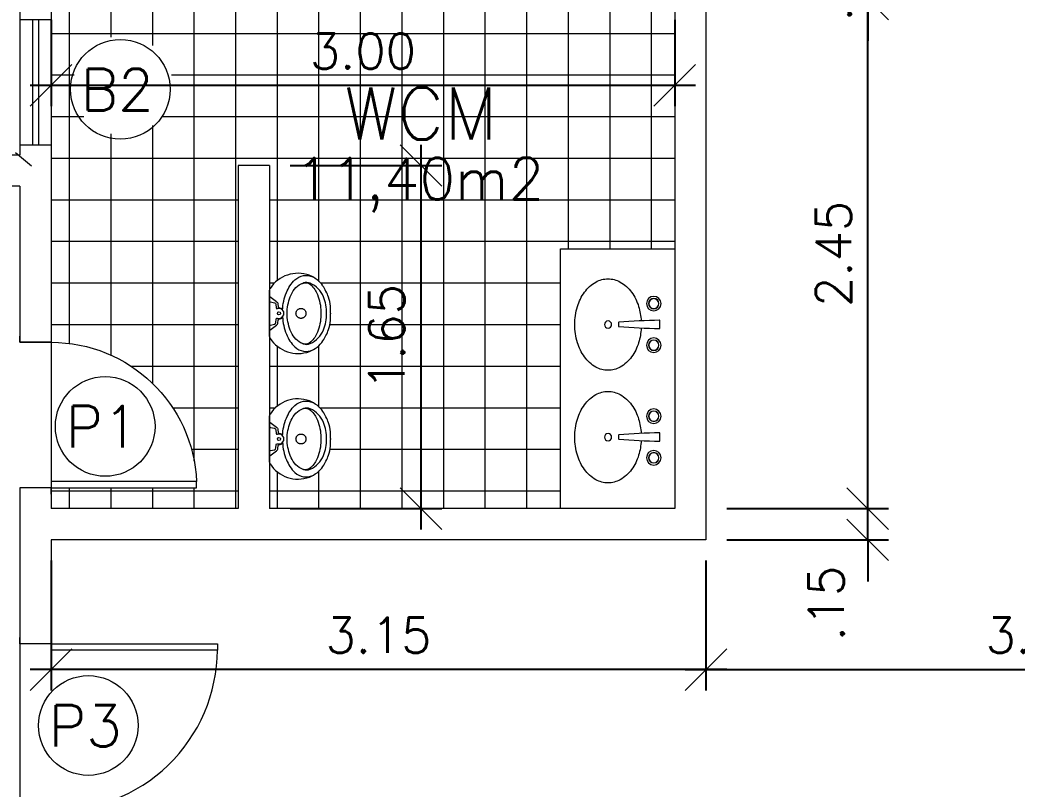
# Model space of a CAD drawing. Header units: millimetres. Extents: x 521 to 1055, y 261 to 520.
# Drawn here: x 609.561 to 614.358, y 331.566 to 335.264 of the extents above; entities that cross this region are included whole.
import ezdxf
from ezdxf.enums import TextEntityAlignment as Align

# ---------------------------------------------------------------- set-up
doc = ezdxf.new("R2010")
doc.units = ezdxf.units.MM
doc.linetypes.add('CONTINU', pattern=[0])
doc.linetypes.add('DASHDOT', pattern=[1, 0.5, -0.25, 0, -0.25])
doc.layers.add('0.1', color=8, linetype='Continuous', lineweight=13)
doc.styles.add('ROMANS', font='romans')
doc.styles.get("Standard").update_dxf_attribs({"font": 'romans.shx'})
doc.dimstyles.new('Fares Eng - 50', dxfattribs={"dimscale": 2, "dimtxt": 0.085, "dimasz": 0.1, "dimexe": 0.05, "dimexo": 0.05, "dimgap": 0.04, "dimtad": 1, "dimzin": 4, "dimdsep": 46, "dimtxsty": 'ROMANS', "dimblk1": 'OBLIQUE', "dimblk2": 'OBLIQUE', "dimsah": 1, "dimcen": 0.05, "dimdle": 0.05, "dimclrd": 8, "dimclre": 8, "dimclrt": 8, "dimaunit": 1, "dimadec": 0, "dimazin": 0, "dimtfac": 1, "dimtix": 1, "dimtmove": 2, "dimatfit": 0, "dimldrblk": 'OPEN90', "dimfxl": 1, "dimtolj": 1, "dimtzin": 0, "dimarcsym": 0})

# ---------------------------------------------------------------- blocks, each defined once
blk = doc.blocks.new('P80')
for points in [[(0, 0.86), (0, 0.83), (0.15, 0.83), (0.15, 0.86)], [(0, 0), (0, 0.03), (0.15, 0.03), (0.15, 0)]]:
    blk.add_lwpolyline(points)
blk.add_lwpolyline([(-0.8, 0.06), (0, 0.06), (0, 0.03), (-0.8, 0.03)], close=True)
at = {"color": 8}
blk.add_arc((-0.0251, 0.0555), 0.7749, 88.1408, 179.6698, dxfattribs=at)
blk = doc.blocks.new('_OBLIQUE')
at = {"color": 0, "linetype": 'ByBlock'}
blk.add_line((-0.5, -0.5), (0.5, 0.5), dxfattribs=at)
blk = doc.blocks.new('*D1599')
at = {"layer": '0.1', "color": 8, "linetype": 'CONTINU', "lineweight": -2, "transparency": 16777216}
for p, q in [((613.6402, 335.5145), (613.6402, 335.7145)), ((612.9614, 335.5145), (613.7402, 335.5145)), ((613.6402, 335.3645), (613.6402, 335.5145)), ((612.9614, 335.3645), (613.7402, 335.3645)), ((613.6402, 335.3645), (613.6402, 335.1645))]:
    blk.add_line(p, q, dxfattribs=at)
at = {"layer": 'DEFPOINTS', "color": 0, "linetype": 'CONTINU', "lineweight": -2, "transparency": 16777216}
for p in [(612.8614, 335.5145), (613.6402, 335.5145), (612.8614, 335.3645)]:
    blk.add_point(p, dxfattribs=at)
at = {"layer": '0.1', "color": 8, "linetype": 'CONTINU', "lineweight": -2, "transparency": 16777216, "xscale": 0.2, "yscale": 0.2, "zscale": 0.2}
for p, rotation in [((613.6402, 335.5145), 270), ((613.6402, 335.3645), 90)]:
    blk.add_blockref('_OBLIQUE', p, dxfattribs=dict(at, rotation=rotation))
at = {"layer": '0.1', "color": 8, "linetype": 'CONTINU', "transparency": 16777216, "insert": (613.4752, 335.4395), "char_height": 0.17, "attachment_point": 5, "rotation": 90, "style": 'ROMANS'}
blk.add_mtext('\\A1;.15', dxfattribs=at)
blk = doc.blocks.new('_Open90')
at = {"color": 0, "linetype": 'ByBlock', "lineweight": -2}
for p, q in [((-0.5, 0.5), (0, 0)), ((0, 0), (-1, 0)), ((0, 0), (-0.5, -0.5))]:
    blk.add_line(p, q, dxfattribs=at)
blk = doc.blocks.new('*D1323')
at = {"layer": '0.1', "color": 8, "linetype": 'CONTINU', "lineweight": -2, "transparency": 16777216}
for p, q in [((613.6402, 332.9145), (613.6402, 333.1145)), ((612.9614, 332.9145), (613.7402, 332.9145)), ((613.6402, 332.7645), (613.6402, 332.9145)), ((612.9614, 332.7645), (613.7402, 332.7645)), ((613.6402, 332.7645), (613.6402, 332.5645))]:
    blk.add_line(p, q, dxfattribs=at)
at = {"layer": 'DEFPOINTS', "color": 0, "linetype": 'CONTINU', "lineweight": -2, "transparency": 16777216}
for p in [(612.8614, 332.9145), (613.6402, 332.9145), (612.8614, 332.7645)]:
    blk.add_point(p, dxfattribs=at)
at = {"layer": '0.1', "color": 8, "linetype": 'CONTINU', "lineweight": -2, "transparency": 16777216, "xscale": 0.2, "yscale": 0.2, "zscale": 0.2}
for p, rotation in [((613.6402, 332.9145), 270), ((613.6402, 332.7645), 90)]:
    blk.add_blockref('_OBLIQUE', p, dxfattribs=dict(at, rotation=rotation))
at = {"layer": '0.1', "color": 8, "linetype": 'CONTINU', "transparency": 16777216, "insert": (613.4402, 332.4585), "char_height": 0.17, "attachment_point": 5, "rotation": 90, "style": 'ROMANS'}
blk.add_mtext('\\A1;.15', dxfattribs=at)
blk = doc.blocks.new('*D1616')
at = {"layer": '0.1', "color": 8, "linetype": 'CONTINU', "lineweight": -2, "transparency": 16777216}
for p, q in [((608.8415, 334.5645), (608.8415, 316.2645)), ((609.4614, 334.4645), (608.7415, 334.4645)), ((609.4614, 316.3645), (608.7415, 316.3645))]:
    blk.add_line(p, q, dxfattribs=at)
at = {"layer": 'DEFPOINTS', "color": 0, "linetype": 'CONTINU', "lineweight": -2, "transparency": 16777216}
for p in [(609.5614, 334.4645), (608.8415, 316.3645), (609.5614, 316.3645)]:
    blk.add_point(p, dxfattribs=at)
at = {"layer": '0.1', "color": 8, "linetype": 'CONTINU', "lineweight": -2, "transparency": 16777216, "xscale": 0.2, "yscale": 0.2, "zscale": 0.2}
for p, rotation in [((608.8415, 334.4645), 90), ((608.8415, 316.3645), 270)]:
    blk.add_blockref('_OBLIQUE', p, dxfattribs=dict(at, rotation=rotation))
at = {"layer": '0.1', "color": 8, "linetype": 'CONTINU', "transparency": 16777216, "insert": (608.6765, 325.4145), "char_height": 0.17, "attachment_point": 5, "rotation": 90, "style": 'ROMANS'}
blk.add_mtext('\\A1;18.10', dxfattribs=at)
blk = doc.blocks.new('P70')
for points in [[(0, 0.76), (0, 0.73), (0.15, 0.73), (0.15, 0.76)], [(0, 0), (0, 0.03), (0.15, 0.03), (0.15, 0)]]:
    blk.add_lwpolyline(points)
blk.add_lwpolyline([(-0.7, 0.06), (0, 0.06), (0, 0.03), (-0.7, 0.03)], close=True)
at = {"color": 8}
blk.add_arc((0, 0.0293), 0.7007, 90, 177.4911, dxfattribs=at)
blk = doc.blocks.new('MIC')
for p, q in [((0, 0), (0, 0.1115)), ((0.294, 0.0017), (0.294, 0)), ((0, -0.1115), (0, 0)), ((0.294, 0), (0.294, -0.0017))]:
    blk.add_line(p, q)
for points in [[(0.0639, 0.016, -0.100603), (0.082, 0.1, -0.114611), (0.123, 0.161, -0.309836), (0.2095, 0.1751, -0.309836)], [(0.1614, -0.1456), (0.1649, -0.1467, 0.189039), (0.1967, -0.145, 0.189014), (0.26, -0.0796, 0.116802), (0.275, 0, 0.116802), (0.26, 0.0796, 0.189014), (0.1967, 0.145, 0.189039), (0.1649, 0.1467), (0.1614, 0.1456)], [(0, 0.0531, -0.473116), (0.005, 0.056), (0.025, 0.0515, -0.362542), (0.0315, 0.043), (0.0325, 0.0285, 0.564769), (0.0386, 0.0228)], [(0.002, 0.0805), (0.034, 0.057, -0.1805), (0.041, 0.0455), (0.043, 0.032, 0.35029), (0.0485, 0.026, -0.252034), (0.063, 0.0195)], [(0, -0.0531, 0.473116), (0.005, -0.056), (0.025, -0.0515, 0.362542), (0.0315, -0.043), (0.0325, -0.0285, -0.564769), (0.0386, -0.0228)], [(0.002, -0.0805), (0.034, -0.057, 0.1805), (0.041, -0.0455), (0.043, -0.032, -0.35029), (0.0485, -0.026, 0.252034), (0.063, -0.0195)], [(0.0639, -0.016, 0.100603), (0.082, -0.1, 0.114611), (0.123, -0.161, 0.309836), (0.2095, -0.1751, 0.309836)]]:
    blk.add_lwpolyline(points, format="xyb")
blk.add_lwpolyline([(0.247, 0), (0.2471, -0.0078, -0.102017), (0.2314, -0.0902, -0.100634), (0.1998, -0.1372, -0.31043), (0.1587, -0.1445, -0.029837), (0.153, -0.1425, -0.193887), (0.1005, -0.08, -0.096635), (0.0855, 0, -0.096635), (0.1005, 0.08, -0.193887), (0.153, 0.1425, -0.029837), (0.1587, 0.1445, -0.31043), (0.1998, 0.1372, -0.100634), (0.2314, 0.0902, -0.102017), (0.2471, 0.0078)], format="xyb", close=True)
blk.add_circle((0.046, 0), 0.0075)
at = {"linetype": 'DASHDOT'}
blk.add_circle((0.152, 0), 0.024, dxfattribs=at)
for centre, radius, start, end in [((0.1378, 0.0316), 0.1612, 69.9635, 146.7254), ((0.1387, 0.0475), 0.146, 35.2589, 68.1534), ((0.0142, 0.1113), 0.0142, 142.0649, 179.055), ((0.0355, -0.0108), 0.2641, 26.2626, 32.6613), ((-0.0293, -0.0427), 0.3364, 21.0674, 26.2626), ((0.1598, 0.0301), 0.1338, 1.8451, 21.0674), ((0.046, 0), 0.024, 251.9674, 108.0326), ((-0.7216, 0.0017), 1.0157, 360, 1.8451), ((0.1598, -0.0301), 0.1338, 338.9326, 358.1549), ((-0.7216, -0.0017), 1.0157, 358.1549, 360), ((-0.0293, 0.0427), 0.3364, 333.7374, 338.9326), ((0.0142, -0.1113), 0.0142, 180.945, 217.9351), ((0.1378, -0.0316), 0.1612, 213.2746, 290.0365), ((0.1387, -0.0475), 0.146, 291.8466, 324.7411), ((0.0355, 0.0108), 0.2641, 327.3387, 333.7374)]:
    blk.add_arc(centre, radius, start, end)
blk = doc.blocks.new('ÁREA')
for p in [(0.00005, 0.003762), (0, 0)]:
    blk.add_attdef('COMPARTIMENTO', text='', height=0.0025).set_placement(p, align=Align.CENTER)
at = {"color": 1}
for p in [(-0.00005, -0.003762), (-0.000099, -0.007523)]:
    blk.add_attdef('ÁREA', text='', height=0.002, dxfattribs=at).set_placement(p, align=Align.CENTER)
blk = doc.blocks.new('*D1617')
at = {"layer": '0.1', "color": 8, "linetype": 'CONTINU', "lineweight": -2, "transparency": 16777216}
for p, q in [((609.7114, 335.2645), (609.7114, 334.8499)), ((612.7114, 335.2645), (612.7114, 334.8499)), ((612.8114, 334.9499), (609.6114, 334.9499))]:
    blk.add_line(p, q, dxfattribs=at)
at = {"layer": 'DEFPOINTS', "color": 0, "linetype": 'CONTINU', "lineweight": -2, "transparency": 16777216}
for p in [(609.7114, 335.3645), (612.7114, 335.3645), (609.7114, 334.9499)]:
    blk.add_point(p, dxfattribs=at)
at = {"layer": '0.1', "color": 8, "linetype": 'CONTINU', "lineweight": -2, "transparency": 16777216, "xscale": 0.2, "yscale": 0.2, "zscale": 0.2, "rotation": 180}
blk.add_blockref('_OBLIQUE', (609.7114, 334.9499), dxfattribs=at)
at = {"layer": '0.1', "color": 8, "linetype": 'CONTINU', "lineweight": -2, "transparency": 16777216, "xscale": 0.2, "yscale": 0.2, "zscale": 0.2}
blk.add_blockref('_OBLIQUE', (612.7114, 334.9499), dxfattribs=at)
at = {"layer": '0.1', "color": 8, "linetype": 'CONTINU', "transparency": 16777216, "insert": (611.2114, 335.1149), "char_height": 0.17, "attachment_point": 5, "style": 'ROMANS'}
blk.add_mtext('\\A1;3.00', dxfattribs=at)
blk = doc.blocks.new('*D1618')
at = {"layer": '0.1', "color": 8, "linetype": 'CONTINU', "lineweight": -2, "transparency": 16777216}
for p, q in [((611.4907, 334.6645), (611.4907, 332.8145)), ((610.8614, 334.5645), (611.5907, 334.5645)), ((610.8614, 332.9145), (611.5907, 332.9145))]:
    blk.add_line(p, q, dxfattribs=at)
at = {"layer": 'DEFPOINTS', "color": 0, "linetype": 'CONTINU', "lineweight": -2, "transparency": 16777216}
for p in [(610.7614, 334.5645), (610.7614, 332.9145), (611.4907, 332.9145)]:
    blk.add_point(p, dxfattribs=at)
at = {"layer": '0.1', "color": 8, "linetype": 'CONTINU', "lineweight": -2, "transparency": 16777216, "xscale": 0.2, "yscale": 0.2, "zscale": 0.2}
for p, rotation in [((611.4907, 334.5645), 90), ((611.4907, 332.9145), 270)]:
    blk.add_blockref('_OBLIQUE', p, dxfattribs=dict(at, rotation=rotation))
at = {"layer": '0.1', "color": 8, "linetype": 'CONTINU', "transparency": 16777216, "insert": (611.3257, 333.7395), "char_height": 0.17, "attachment_point": 5, "rotation": 90, "style": 'ROMANS'}
blk.add_mtext('\\A1;1.65', dxfattribs=at)
blk = doc.blocks.new('*D1356')
at = {"layer": '0.1', "color": 8, "linetype": 'CONTINU', "lineweight": -2, "transparency": 16777216}
for p, q in [((613.6402, 332.8145), (613.6402, 335.4645)), ((612.9614, 335.3645), (613.7402, 335.3645)), ((612.9614, 332.9145), (613.7402, 332.9145))]:
    blk.add_line(p, q, dxfattribs=at)
at = {"layer": 'DEFPOINTS', "color": 0, "linetype": 'CONTINU', "lineweight": -2, "transparency": 16777216}
for p in [(612.8614, 335.3645), (613.6402, 335.3645), (612.8614, 332.9145)]:
    blk.add_point(p, dxfattribs=at)
at = {"layer": '0.1', "color": 8, "linetype": 'CONTINU', "lineweight": -2, "transparency": 16777216, "xscale": 0.2, "yscale": 0.2, "zscale": 0.2}
for p, rotation in [((613.6402, 335.3645), 90), ((613.6402, 332.9145), 270)]:
    blk.add_blockref('_OBLIQUE', p, dxfattribs=dict(at, rotation=rotation))
at = {"layer": '0.1', "color": 8, "linetype": 'CONTINU', "transparency": 16777216, "insert": (613.4752, 334.1395), "char_height": 0.17, "attachment_point": 5, "rotation": 90, "style": 'ROMANS'}
blk.add_mtext('\\A1;2.45', dxfattribs=at)
blk = doc.blocks.new('Cuba')
blk.add_lwpolyline([(0.0008, 0.05), (-0.0074, 0.05, -0.389688), (-0.0094, 0.0518, -0.017234), (-0.0192, 0.248, -0.418769), (-0.0172, 0.25), (0.0008, 0.25), (0.0188, 0.25, -0.418769), (0.0208, 0.248, -0.017234), (0.011, 0.0518, -0.389688), (0.009, 0.05)], format="xyb", close=True)
blk.add_lwpolyline([(-0.0164, 0.1596, 0.059592), (-0.087, 0.1472, 0.084248), (-0.1556, 0.1131, 0.106469), (-0.2045, 0.0584, 0.130159), (-0.22, 0, 0.130159), (-0.2045, -0.0584, 0.106469), (-0.1556, -0.1131, 0.084248), (-0.087, -0.1472, 0.073281), (0, -0.16, 0.073281), (0.087, -0.1472, 0.084248), (0.1556, -0.1131, 0.106469), (0.2045, -0.0584, 0.130159), (0.22, 0, 0.130159), (0.2045, 0.0584, 0.106469), (0.1556, 0.1131, 0.084248), (0.087, 0.1472, 0.058268), (0.018, 0.1595, 0.073281)], format="xyb")
for centre, radius in [((-0.0992, 0.22), 0.035), ((0.1008, 0.22), 0.035), ((0, 0), 0.0175)]:
    blk.add_circle(centre, radius)
at = {"color": 8}
for centre, radius in [((-0.0992, 0.22), 0.025), ((-0.0992, 0.22), 0.024), ((0.1008, 0.22), 0.025), ((0.1008, 0.22), 0.024)]:
    blk.add_circle(centre, radius, dxfattribs=at)
blk = doc.blocks.new('*D1469')
at = {"layer": '0.1', "color": 8, "linetype": 'CONTINU', "lineweight": -2, "transparency": 16777216}
for p, q in [((613.6402, 332.9145), (613.6402, 333.1145)), ((612.9614, 332.9145), (613.7402, 332.9145)), ((613.6402, 332.7645), (613.6402, 332.9145)), ((612.9614, 332.7645), (613.7402, 332.7645)), ((613.6402, 332.7645), (613.6402, 332.5645))]:
    blk.add_line(p, q, dxfattribs=at)
at = {"layer": 'DEFPOINTS', "color": 0, "linetype": 'CONTINU', "lineweight": -2, "transparency": 16777216}
for p in [(612.8614, 332.9145), (613.6402, 332.9145), (612.8614, 332.7645)]:
    blk.add_point(p, dxfattribs=at)
at = {"layer": '0.1', "color": 8, "linetype": 'CONTINU', "lineweight": -2, "transparency": 16777216, "xscale": 0.2, "yscale": 0.2, "zscale": 0.2}
for p, rotation in [((613.6402, 332.9145), 270), ((613.6402, 332.7645), 90)]:
    blk.add_blockref('_OBLIQUE', p, dxfattribs=dict(at, rotation=rotation))
at = {"layer": '0.1', "color": 8, "linetype": 'CONTINU', "transparency": 16777216, "insert": (613.4402, 332.4585), "char_height": 0.17, "attachment_point": 5, "rotation": 90, "style": 'ROMANS'}
blk.add_mtext('\\A1;.15', dxfattribs=at)
blk = doc.blocks.new('*D1475')
at = {"layer": '0.1', "color": 8, "linetype": 'CONTINU', "lineweight": -2, "transparency": 16777216}
for p, q in [((609.7114, 332.6645), (609.7114, 332.0409)), ((612.8614, 332.6645), (612.8614, 332.0409)), ((612.9614, 332.1409), (609.6114, 332.1409))]:
    blk.add_line(p, q, dxfattribs=at)
at = {"layer": 'DEFPOINTS', "color": 0, "linetype": 'CONTINU', "lineweight": -2, "transparency": 16777216}
for p in [(609.7114, 332.7645), (612.8614, 332.7645), (609.7114, 332.1409)]:
    blk.add_point(p, dxfattribs=at)
at = {"layer": '0.1', "color": 8, "linetype": 'CONTINU', "lineweight": -2, "transparency": 16777216, "xscale": 0.2, "yscale": 0.2, "zscale": 0.2, "rotation": 180}
blk.add_blockref('_OBLIQUE', (609.7114, 332.1409), dxfattribs=at)
at = {"layer": '0.1', "color": 8, "linetype": 'CONTINU', "lineweight": -2, "transparency": 16777216, "xscale": 0.2, "yscale": 0.2, "zscale": 0.2}
blk.add_blockref('_OBLIQUE', (612.8614, 332.1409), dxfattribs=at)
at = {"layer": '0.1', "color": 8, "linetype": 'CONTINU', "transparency": 16777216, "insert": (611.2864, 332.3059), "char_height": 0.17, "attachment_point": 5, "style": 'ROMANS'}
blk.add_mtext('\\A1;3.15', dxfattribs=at)
blk = doc.blocks.new('*D1669')
at = {"layer": '0.1', "color": 8, "linetype": 'CONTINU', "lineweight": -2, "transparency": 16777216}
for p, q in [((612.8614, 332.6645), (612.8614, 332.0409)), ((616.0614, 332.6645), (616.0614, 332.0409)), ((612.7614, 332.1409), (616.1614, 332.1409))]:
    blk.add_line(p, q, dxfattribs=at)
at = {"layer": 'DEFPOINTS', "color": 0, "linetype": 'CONTINU', "lineweight": -2, "transparency": 16777216}
for p in [(612.8614, 332.7645), (616.0614, 332.7645), (616.0614, 332.1409)]:
    blk.add_point(p, dxfattribs=at)
at = {"layer": '0.1', "color": 8, "linetype": 'CONTINU', "lineweight": -2, "transparency": 16777216, "xscale": 0.2, "yscale": 0.2, "zscale": 0.2, "rotation": 180}
blk.add_blockref('_OBLIQUE', (612.8614, 332.1409), dxfattribs=at)
at = {"layer": '0.1', "color": 8, "linetype": 'CONTINU', "lineweight": -2, "transparency": 16777216, "xscale": 0.2, "yscale": 0.2, "zscale": 0.2}
blk.add_blockref('_OBLIQUE', (616.0614, 332.1409), dxfattribs=at)
at = {"layer": '0.1', "color": 8, "linetype": 'CONTINU', "transparency": 16777216, "insert": (614.4614, 332.3059), "char_height": 0.17, "attachment_point": 5, "style": 'ROMANS'}
blk.add_mtext('\\A1;3.20', dxfattribs=at)

msp = doc.modelspace()

# ---------------------------------------------------------------- hatches: boundary and pattern name
at = {"layer": '0.1', "linetype": 'CONTINU'}
h = msp.add_hatch(dxfattribs=at)
h.set_pattern_fill('_USER', color=8, scale=0.2, style=0, double=1, pattern_type=0)
h.set_pattern_definition([(0, (0, 0), (0, 0.2), []), (90, (0, 0), (-0.2, 1e-17), [])])
h.paths.add_polyline_path([(612.16144, 334.16354), (612.71144, 334.16354), (612.71144, 335.36448), (612.51144, 335.36448), (612.51144, 335.51448), (611.91144, 335.51448), (611.91144, 335.36448), (611.88144, 335.36448), (611.56144, 335.36448), (611.56144, 335.51448), (611.53184, 335.51448), (610.96144, 335.51448), (610.96144, 335.36448), (610.93144, 335.36448), (610.41144, 335.36448), (610.41144, 335.51448), (609.81144, 335.51448), (609.81144, 335.36448), (609.78144, 335.36448), (609.71144, 335.36448), (609.71144, 335.26448), (609.71144, 334.66448), (609.71144, 333.71448, -0.4014456), (610.41144, 333.04448), (610.41144, 333.01448), (609.71144, 333.01448), (609.71144, 332.98448), (609.71144, 332.91448), (610.61144, 332.91448), (610.61144, 334.56448), (610.76144, 334.56448), (610.76144, 333.96493, -0.162816), (610.76444, 333.97343, -0.3480503), (610.95444, 334.03643, -0.1445233), (611.01931, 333.98521, -0.027927), (611.03381, 333.95954, -0.0226719), (611.04605, 333.93161, -0.0840705), (611.05492, 333.88783, -0.0080509), (611.05545, 333.85513), (611.05545, 333.85343), (611.05545, 333.85173, -0.0080509), (611.05492, 333.81903, -0.0840705), (611.04605, 333.77524, -0.0226719), (611.03381, 333.74732, -0.027927), (611.01931, 333.72165, -0.1445233), (610.95444, 333.67043, -0.3480503), (610.76444, 333.73343, -0.162816), (610.76144, 333.74193), (610.76144, 333.36098, -0.162816), (610.76444, 333.36948, -0.3480503), (610.95444, 333.43248, -0.1445233), (611.01931, 333.38126, -0.027927), (611.03381, 333.35559, -0.0226719), (611.04605, 333.32767, -0.0840705), (611.05492, 333.28388, -0.0080509), (611.05545, 333.25118), (611.05545, 333.24948), (611.05545, 333.24778, -0.0080509), (611.05492, 333.21508, -0.0840705), (611.04605, 333.17129, -0.0226719), (611.03381, 333.14337, -0.027927), (611.01931, 333.1177, -0.1445233), (610.95444, 333.06648, -0.3480503), (610.76444, 333.12948, -0.162816), (610.76144, 333.13798), (610.76144, 332.91448), (612.16144, 332.91448)])
h.paths.add_polyline_path([(609.81693, 334.9492, -1), (610.29622, 334.9492, -1)], flags=16)
h.paths.add_polyline_path([(611.05297, 334.6266), (611.92797, 334.6266), (611.92797, 335.0016), (611.05297, 335.0016)], flags=8)
h.paths.add_polyline_path([(610.80051, 334.30353), (612.16717, 334.30353), (612.16717, 334.66067), (610.80051, 334.66067)], flags=24)
h.paths.add_polyline_path([(611.05297, 334.6266), (611.92797, 334.6266), (611.92797, 335.0016), (611.05297, 335.0016)], flags=24)
h.paths.add_polyline_path([(610.80051, 334.30353), (612.16717, 334.30353), (612.16717, 334.66067), (610.80051, 334.66067)], flags=8)
h.paths.add_polyline_path([(610.85668, 335.29988), (611.56621, 335.29988), (611.56621, 334.99988), (610.85668, 334.99988)], flags=24)
h.paths.add_polyline_path([(611.14072, 333.399), (611.14072, 334.07996), (611.44072, 334.07996), (611.44072, 333.399)], flags=24)
h.paths.add_polyline_path([(609.83501, 334.79769), (610.23025, 334.79769), (610.23025, 335.09769), (609.83501, 335.09769)], flags=24)

# ---------------------------------------------------------------- linework, layer by layer
at = {"layer": '0.1', "color": 8, "linetype": 'DASHDOT', "ltscale": 0.5}
msp.add_line((606.96144, 336.80448), (609.66144, 334.52448), dxfattribs=at)
at = {"layer": '0.1', "color": 7}
for p, q in [((612.86144, 336.71448), (612.86144, 332.76448)), ((609.56144, 335.81448), (609.56144, 335.26448)), ((609.71144, 335.36448), (609.71144, 335.26448)), ((612.71144, 335.36448), (612.71144, 332.91448)), ((609.71144, 335.26448), (609.56144, 335.26448)), ((609.56144, 334.66448), (609.71144, 334.66448)), ((609.56144, 334.66448), (609.56144, 334.61448)), ((609.71144, 334.66448), (609.71144, 333.71448)), ((609.56144, 334.61448), (609.36144, 334.61448)), ((610.61144, 334.56448), (610.61144, 332.91448)), ((610.76144, 334.56448), (610.61144, 334.56448)), ((610.76144, 334.56448), (610.76144, 332.91448)), ((609.56144, 334.46448), (609.36144, 334.46448)), ((609.56144, 334.46448), (609.56144, 333.71448)), ((609.56144, 333.71448), (609.71144, 333.71448)), ((609.71144, 333.01448), (609.56144, 333.01448)), ((609.56144, 333.01448), (609.56144, 332.26448)), ((609.71144, 333.01448), (609.71144, 332.91448)), ((610.61144, 332.91448), (609.71144, 332.91448)), ((612.71144, 332.91448), (610.76144, 332.91448)), ((612.86144, 332.76448), (609.71144, 332.76448)), ((609.71144, 332.76448), (609.71144, 332.26448)), ((609.71144, 332.26448), (609.56144, 332.26448))]:
    msp.add_line(p, q, dxfattribs=at)
at = {"layer": '0.1', "color": 8, "linetype": 'CONTINU'}
for p, q in [((609.56144, 335.26448), (609.56144, 334.66448)), ((609.62144, 335.26448), (609.62144, 334.66448)), ((609.65144, 335.26448), (609.65144, 334.66448)), ((609.71144, 335.26448), (609.71144, 334.66448)), ((609.71144, 333.71448), (609.71144, 333.01448)), ((609.56144, 332.26448), (609.56144, 331.46448))]:
    msp.add_line(p, q, dxfattribs=at)
at = {"layer": '0.1', "color": 8}
for p, q in [((612.16144, 332.91448), (612.16144, 334.16354)), ((612.16144, 334.16354), (612.71144, 334.16354))]:
    msp.add_line(p, q, dxfattribs=at)
for centre in [(610.04451, 334.93081), (609.97156, 333.30986), (609.89047, 331.87182)]:
    msp.add_circle(centre, 0.23964, dxfattribs=at)

# ---------------------------------------------------------------- block references
ref = msp.add_blockref('ÁREA', (611.49047, 334.6891), dxfattribs=dict(at, xscale=133.3333333333333, yscale=133.3333333333333, zscale=133.3333333333333))
ref.add_attrib('COMPARTIMENTO', 'WCM', dxfattribs={"layer": '0', "color": 3, "height": 0.25}).set_placement((611.49047, 334.6891), align=Align.CENTER)
ref.add_attrib('ÁREA', '11,40m2', dxfattribs={"layer": '0', "color": 1, "height": 0.2}).set_placement((611.48384, 334.40115), align=Align.CENTER)
for p in [(610.76144, 333.85343), (610.76144, 333.24948)]:
    msp.add_blockref('MIC', p, dxfattribs=at)
at = {"layer": '0.1', "color": 8, "xscale": -1, "rotation": 270}
for p in [(612.39059, 333.79966), (612.39059, 333.25827)]:
    msp.add_blockref('Cuba', p, dxfattribs=at)
at = {"layer": '0.1', "color": 8, "xscale": -1}
msp.add_blockref('P70', (609.71144, 332.98448), dxfattribs=at)
at = {"layer": '0.1', "color": 8, "rotation": 180}
msp.add_blockref('P80', (609.71144, 332.29448), dxfattribs=at)

# ---------------------------------------------------------------- texts
at = {"layer": '0.1', "color": 8}
for s, p in [('B2', (609.8539, 334.8293)), ('P1', (609.78095, 333.20835)), ('P3', (609.69986, 331.77031))]:
    msp.add_text(s, height=0.2, dxfattribs=at).set_placement(p)

# ---------------------------------------------------------------- dimensions: what is measured, and where the dimension line sits
at = {"layer": '0.1', "color": 8, "linetype": 'CONTINU'}
for base, p1, p2, picture, middle in [((613.64022, 335.51448), (612.86144, 335.36448), (612.86144, 335.51448), '*D1599', (613.47522, 335.43948)), ((613.64022, 335.36448), (612.86144, 332.91448), (612.86144, 335.36448), '*D1356', (613.47522, 334.13948)), ((611.49072, 332.91448), (610.76144, 334.56448), (610.76144, 332.91448), '*D1618', (611.32572, 333.73948)), ((608.84147, 316.36448), (609.56144, 334.46448), (609.56144, 316.36448), '*D1616', (608.67647, 325.41448))]:
    dim = msp.add_linear_dim(base=base, p1=p1, p2=p2, angle=90, dimstyle='Fares Eng - 50', dxfattribs=at)
    dim.commit()
    dim.dimension.update_dxf_attribs({"geometry": picture, "text_midpoint": middle})
for base, p1, p2, picture, middle in [((609.71144, 334.94988), (612.71144, 335.36448), (609.71144, 335.36448), '*D1617', (611.21144, 335.11488)), ((609.71144, 332.1409), (612.86144, 332.76448), (609.71144, 332.76448), '*D1475', (611.28644, 332.3059)), ((616.06144, 332.1409), (612.86144, 332.76448), (616.06144, 332.76448), '*D1669', (614.46144, 332.3059))]:
    dim = msp.add_linear_dim(base=base, p1=p1, p2=p2, dimstyle='Fares Eng - 50', dxfattribs=at)
    dim.commit()
    dim.dimension.update_dxf_attribs({"geometry": picture, "text_midpoint": middle})
for picture in ['*D1323', '*D1469']:
    dim = msp.add_linear_dim(base=(613.64022, 332.91448), p1=(612.86144, 332.76448), p2=(612.86144, 332.91448), angle=90, dimstyle='Fares Eng - 50', dxfattribs=at)
    dim.commit()
    dim.dimension.update_dxf_attribs({"geometry": picture, "text_midpoint": (613.44022, 332.45848), "dimtype": 160})

doc.saveas('drawing.dxf')
